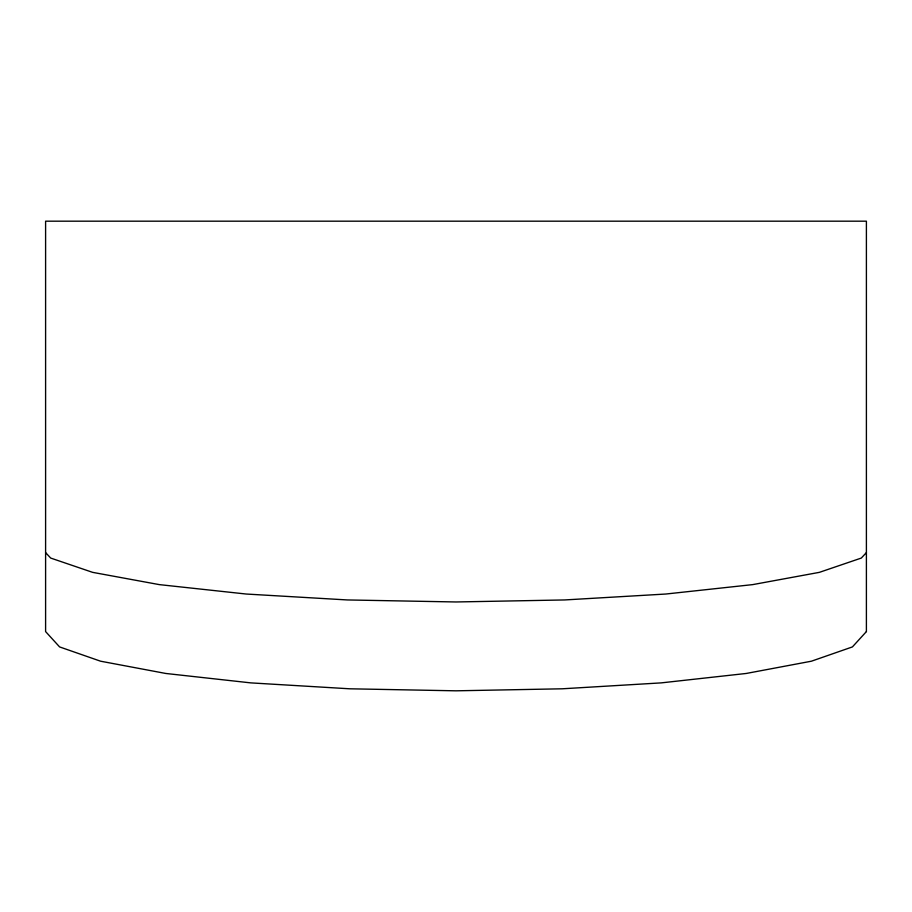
<?xml version="1.0" encoding="UTF-8"?>
<svg xmlns="http://www.w3.org/2000/svg" width="912" height="912" viewBox="0 0 912 912"><rect width="100%" height="100%" fill="white"/><g stroke="black" fill="none" stroke-linecap="round" stroke-linejoin="round"><path stroke-width="1.37" d="M866.4 552.604L861.304 558.064L819.386 572.348L752.708 584.615L665.806 594.031L564.608 599.948L456 601.966L347.392 599.948L246.194 594.031L159.292 584.615L92.614 572.348L50.696 558.064L45.6 552.604M866.4 631.583L852.412 646.916L811.418 661.2L746.198 673.466L661.2 682.883L562.214 688.799L456 690.817L349.786 688.799L250.8 682.883L165.802 673.466L100.582 661.2L59.588 646.916L45.6 631.583L45.6 221.183L866.4 221.183L866.4 631.583"/></g></svg>
